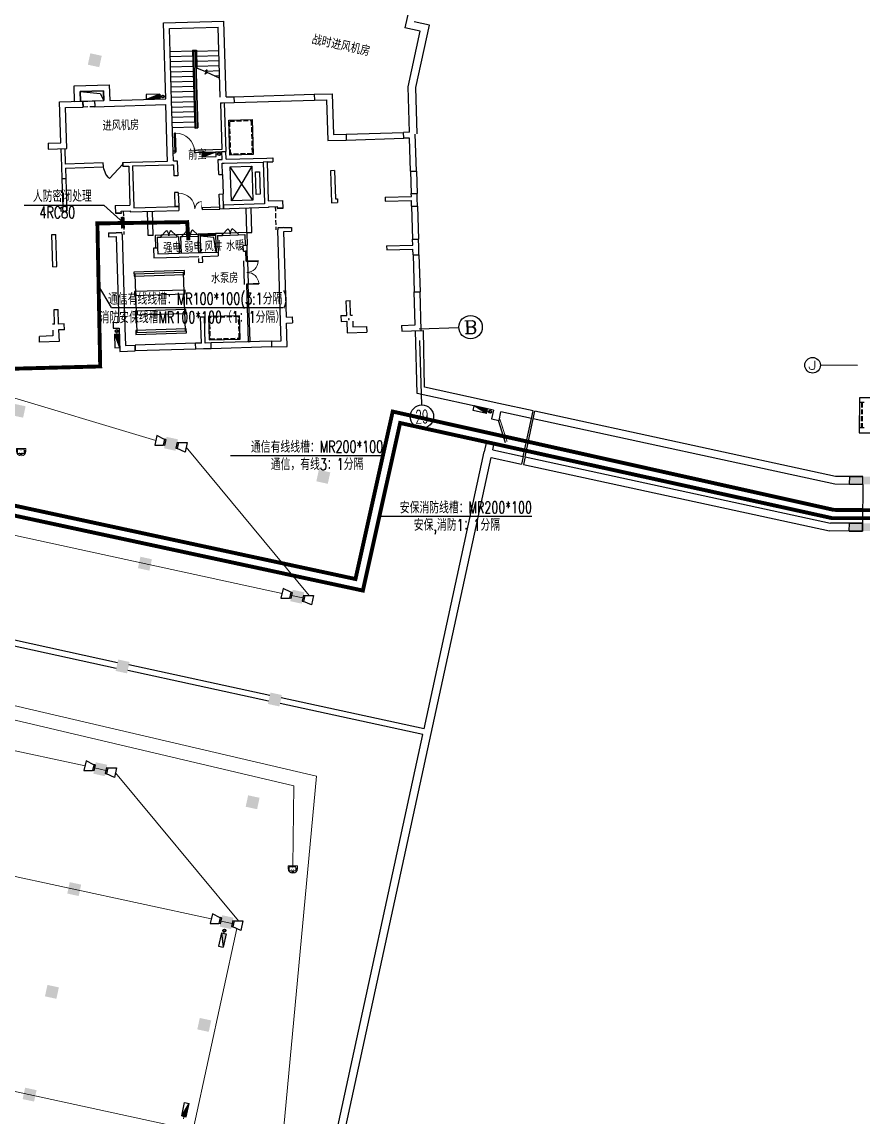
# Model space of a CAD drawing. Extents: x 791398 to 2325386, y -987887 to -518217.
# Drawn here: x 1616881 to 1660049, y -802477 to -746235 of the extents above; entities that cross this region are included whole.
import ezdxf
from ezdxf.enums import TextEntityAlignment as Align

# ---------------------------------------------------------------- set-up
doc = ezdxf.new("R2010")
doc.units = 0
doc.header["$LTSCALE"] = 1000
doc.header["$MEASUREMENT"] = 0
for name, pattern in [('BORDER', [1.75, 0.5, -0.25, 0.5, -0.25, 0, -0.25]), ('DASH', [0.35, 0.25, -0.1]), ('DASHEDX2', [1.5, 1, -0.5])]:
    doc.linetypes.add(name, pattern=pattern)
for name, color, linetype in [('AXIS', 3, 'Continuous'), ('AXIS_TEXT', 7, 'Continuous'), ('COLUMN', 252, 'Continuous'), ('JPS-J', 6, 'Continuous'), ('JPS-X', 1, 'BORDER'), ('JPS-XHS', 7, 'Continuous'), ('LVTRY', 6, 'Continuous'), ('PROMPT', 1, 'Continuous'), ('PS房间字', 3, 'Continuous'), ('RD-equip', 3, 'Continuous'), ('RD-text', 4, 'Continuous'), ('solid', 253, 'Continuous'), ('STAIR', 9, 'Continuous'), ('WALL', 8, 'Continuous'), ('wall-jg', 1, 'Continuous'), ('WINDOW', 8, 'Continuous'), ('ZS封堵', 40, 'Continuous'), ('ZS房间字', 6, 'Continuous')]:
    doc.layers.add(name, color=color, linetype=linetype)
doc.layers.add('RD-line', color=2, linetype='Continuous', lineweight=0)
doc.styles.add('_TCH_AXIS', font='COMPLEX', dxfattribs={"bigfont": 'GBCBIG'})
doc.styles.add('_TCH_DIM', font='SIMPLEX', dxfattribs={"bigfont": 'GBCBIG'})
doc.styles.add('_TEL_DIM', font='SIMPLEX', dxfattribs={"width": 0.8, "height": 3.5, "bigfont": 'HZTXT'})
doc.styles.add('COMPLEX', font='COMPLEX')
doc.styles.add('FS2', font='tjromans.shx', dxfattribs={"width": 0.8, "bigfont": 'tjhztxt.shx'})
doc.styles.add('TEXT', font='tjromans.shx', dxfattribs={"width": 0.8, "height": 400, "bigfont": 'tjhztxt.shx'})
doc.linetypes.add('BRA', pattern='A,2.8,-0.1,["B",_TEL_DIM,S=0.07,R=0,X=0,Y=-0.12],-0.25', length=3.15)
doc.linetypes.add('CCTV', pattern='A,2.8,-0.1,["V",_TEL_DIM,S=0.07,R=0,X=0,Y=-0.12],-0.25', length=3.15)
doc.linetypes.add('TD', pattern='A,2.8,-0.1,["C",_TEL_DIM,S=0.07,R=0,X=0,Y=-0.12],-0.25', length=3.15)

# ---------------------------------------------------------------- blocks, each defined once
blk = doc.blocks.new('DXHS')
at = {"layer": 'JPS-XHS'}
blk.add_hatch(color=256, dxfattribs=at).paths.add_polyline_path([(-350, 240), (-350, 0), (350, 0)])
at = {"layer": 'JPS-XHS', "linetype": 'Continuous'}
for p, q in [((-350, 240), (-350, 0)), ((-350, 240), (350, 240)), ((-350, 0), (350, 0)), ((350, 240), (350, 0))]:
    blk.add_line(p, q, dxfattribs=at)
at = {"layer": 'JPS-XHS'}
blk.add_line((-350, 240), (350, 0), dxfattribs=at)
blk = doc.blocks.new('FF')
at = {"linetype": 'Continuous'}
for radius in [75, 60]:
    blk.add_circle((0, 0), radius, dxfattribs=at)
blk = doc.blocks.new('xxhhsss')
at = {"layer": 'JPS-X', "const_width": 50}
for points in [[(158797, -51737), (158947, -51733)], [(156596, -63929), (156591, -63779)], [(175597, -67892), (175744, -67924)], [(162079, -94715), (162111, -94568)], [(160042, -104096), (160010, -104243)]]:
    blk.add_lwpolyline(points, dxfattribs=at)
at = {"layer": 'JPS-X'}
for p, rotation in [((158947, -51733), 1.736866923990212), ((156591, -63779), 91.73686691712099), ((175744, -67924), 167.7513756287451), ((162111, -94568), 77.75137563667849)]:
    blk.add_blockref('FF', p, dxfattribs=dict(at, rotation=rotation))
at = {"layer": 'JPS-XHS'}
for p, xscale, rotation in [((158451, -51868), -1, 1.736866923990217), ((156726, -64276), -0.9999999999999998, 91.73686691712099), ((162122, -95082), -1, 77.75137563667849)]:
    blk.add_blockref('DXHS', p, dxfattribs=dict(at, xscale=xscale, rotation=rotation))
for p, rotation in [((175280, -67701), 167.7513756287451), ((160234, -103780), 77.75137563667849)]:
    blk.add_blockref('DXHS', p, dxfattribs=dict(at, rotation=rotation))
blk = doc.blocks.new('_FZH')
blk.add_solid([(-0.5, -0.5), (0.5, -0.5), (-0.5, 0.5), (0.5, 0.5)])
blk = doc.blocks.new('_AXISO')
blk.add_circle((0, 0), 0.5)
at = {"layer": 'AXIS_TEXT', "style": 'COMPLEX', "width": 1.041667}
blk.add_attdef('A', text='', height=0.56, dxfattribs=at).set_placement((-0.25, -0.28), (0.25, -0.28), align=Align.FIT)
blk = doc.blocks.new('$DorLib2D$00000002')
for p, q in [((-0.5, 0), (-0.5, 0.4875)), ((-0.475, 0.4875), (-0.5, 0.4875)), ((-0.475, 0), (-0.475, 0.4875)), ((0.475, 0), (0.475, 0.4875)), ((0.475, 0.4875), (0.5, 0.4875)), ((0.5, 0), (0.5, 0.4875)), ((-0.5, 0), (-0.475, 0)), ((0.5, 0), (0.475, 0))]:
    blk.add_line(p, q)
at = {"lineweight": 13}
for centre, start, end in [((-0.4875, 0), 0, 88.53072), ((0.4875, 0), 91.46928, 180)]:
    blk.add_arc(centre, 0.4875, start, end, dxfattribs=at)
blk = doc.blocks.new('$DorLib2D$00000116')
at = {"color": 0}
for p, q in [((-0.5, 0), (-0.146, 0.354)), ((0.5, 0), (0.146, 0.354))]:
    blk.add_line(p, q, dxfattribs=at)
for centre, start, end in [((-0.5, 0), 0, 45), ((0.5, 0), 135, 180)]:
    blk.add_arc(centre, 0.5, start, end, dxfattribs=at)
blk = doc.blocks.new('$WINLIB2D$00000001')
for p, q in [((-0.5, 0.5), (0.5, 0.5)), ((-0.5, 0.5), (-0.5, -0.5)), ((0.5, 0.167), (-0.5, 0.167)), ((0.5, -0.5), (0.5, 0.5)), ((0.5, -0.167), (-0.5, -0.167)), ((-0.5, -0.5), (0.5, -0.5))]:
    blk.add_line(p, q)
blk = doc.blocks.new('$DorLib2D$00000025')
at = {"const_width": 0.02}
for points in [[(0.481, -0.001), (0.481, 0.691)], [(-0.481, 0.001), (-0.481, 0.308)]]:
    blk.add_lwpolyline(points, dxfattribs=at)
at = {"lineweight": 13}
for centre, radius, start, end in [((0.505, -0.002), 0.699, 91.9397, 179.7238), ((-0.501, 0.003), 0.307, 359.7899, 85.7508)]:
    blk.add_arc(centre, radius, start, end, dxfattribs=at)
blk = doc.blocks.new('$DorLib2D$00000001')
for p, q in [((0.45, 0.975), (0.5, 0.975)), ((0.45, 0), (0.45, 0.975)), ((0.5, 0), (0.5, 0.975)), ((0.5, 0), (0.45, 0))]:
    blk.add_line(p, q)
at = {"lineweight": 13}
blk.add_arc((0.475, 0), 0.975, 91.4693, 180, dxfattribs=at)
blk = doc.blocks.new('$DorLib2D$00000114')
at = {"color": 0}
blk.add_line((0.5, 0), (-0.207, 0.707), dxfattribs=at)
blk.add_arc((0.5, 0), 1, 135, 180, dxfattribs=at)
blk = doc.blocks.new('$DorLib2D$00000192')
at = {"color": 0}
blk.add_line((-0.5, 0.125), (0.366, 0.625), dxfattribs=at)
at = {"color": 0, "const_width": 0.0417}
blk.add_lwpolyline([(-0.542, 0.197), (0.324, 0.697)], dxfattribs=at)
blk = doc.blocks.new('dadadadadadadad')
at = {"layer": 'RD-equip'}
for p, q in [((-157, 0), (-157, -70)), ((-157, 0), (157, 0)), ((157, 0), (157, -70)), ((-154, -70), (-253, -500)), ((-253, -500), (248, -500)), ((-157, -70), (157, -70)), ((248, -500), (155, -70))]:
    blk.add_line(p, q, dxfattribs=at)
blk = doc.blocks.new('PCY07')
at = {"color": 0, "lineweight": -2}
for p, q in [((-321, 0), (-321, 182)), ((-321, 182), (321, 182)), ((-249, -161), (-249, 129)), ((-249, 129), (205, 129)), ((205, 129), (205, -161)), ((321, 0), (321, 182)), ((205, -161), (-249, -161))]:
    blk.add_line(p, q, dxfattribs=at)
at = {"color": 0, "lineweight": -2, "const_width": 25}
for points in [[(-34, 48, 1), (-9, 48, 1)], [(-111, -81, 1), (-86, -81, 1)], [(67, -81, -1), (42, -81, -1)]]:
    blk.add_lwpolyline(points, format="xyb", close=True, dxfattribs=at)
at = {"color": 0, "lineweight": -2, "const_width": 80}
blk.add_lwpolyline([(245, 69), (245, -100)], dxfattribs=at)
at = {"color": 0, "lineweight": -2}
blk.add_lwpolyline([(-12, -162, 100, 250, 0), (-12, -272, 250, 250, 0)], format="xyseb", dxfattribs=at)
blk.add_arc((0, 0), 321, 180, 0, dxfattribs=at)

msp = doc.modelspace()

# ---------------------------------------------------------------- hatches: boundary and pattern name
at = {"layer": 'solid'}
h = msp.add_hatch(color=256, dxfattribs=at)
h.paths.add_polyline_path([(1660014, -772385), (1660017, -771985), (1659344, -771980), (1659341, -772380)])
h.paths.add_polyline_path([(1660064, -772385), (1660564, -772388), (1660567, -771988), (1660067, -771985)])
h.paths.add_polyline_path([(1660084, -769585), (1660081, -769985), (1660581, -769989), (1660584, -769589)])
h.paths.add_polyline_path([(1659361, -769580), (1659358, -769980), (1660031, -769985), (1660034, -769585)])

# ---------------------------------------------------------------- linework, layer by layer
for p, q in [((1642604, -768550), (1643029, -766596)), ((1642702, -768572), (1643126, -766617))]:
    msp.add_line(p, q)
at = {"layer": 'AXIS'}
for p, q in [((1637273, -761992), (1639306, -761930)), ((1637291, -762591), (1637392, -765905)), ((1659769, -763883), (1657860, -763869))]:
    msp.add_line(p, q, dxfattribs=at)
msp.add_circle((1657460, -763866), 400, dxfattribs=at)
at = {"layer": 'JPS-J'}
for points in [[(1622628, -759084), (1622634, -759284), (1625233, -759205), (1625227, -759005)], [(1625180, -759107), (1622681, -759183), (1622772, -762181), (1625271, -762106)], [(1622659, -760084), (1622665, -760284), (1625264, -760205), (1625257, -760005)], [(1622689, -761083), (1622695, -761283), (1625294, -761204), (1625288, -761005)], [(1622719, -762083), (1622725, -762283), (1625324, -762204), (1625318, -762004)]]:
    msp.add_lwpolyline(points, close=True, dxfattribs=at)
at = {"layer": 'JPS-X', "const_width": 50}
msp.add_lwpolyline([(1626922, -753021), (1626847, -753024)], dxfattribs=at)
at = {"layer": 'LVTRY'}
msp.add_lwpolyline([(1626849, -758056), (1626728, -757303), (1626024, -757230)], dxfattribs=at)
at = {"layer": 'PROMPT'}
for p, q in [((1633637, -761483), (1633676, -761520)), ((1633638, -761521), (1633675, -761481))]:
    msp.add_line(p, q, dxfattribs=at)
msp.add_lwpolyline([(1633638, -761521), (1633676, -761520), (1633675, -761481), (1633637, -761483)], close=True, dxfattribs=at)
at = {"layer": 'RD-line', "linetype": 'BRA', "ltscale": 0.8}
for p, q in [((1614086, -764830), (1623750, -767723)), ((1625311, -768081), (1631627, -775691)), ((1630230, -775585), (1616158, -772530)), ((1631305, -775819), (1630719, -775691)), ((1606049, -781387), (1620121, -784442)), ((1620610, -784548), (1621196, -784676)), ((1621683, -784792), (1627999, -792401)), ((1626601, -792303), (1612529, -789248)), ((1627676, -792536), (1627089, -792409)), ((1625708, -802955), (1627909, -792797)), ((1610239, -799795), (1624311, -802850))]:
    msp.add_line(p, q, dxfattribs=at)
at = {"layer": 'RD-line', "linetype": 'CCTV'}
for p, q in [((1593367, -775923), (1631999, -784976)), ((1593215, -776622), (1630831, -785460)), ((1631999, -784976), (1629953, -806994)), ((1630831, -785460), (1630789, -789578))]:
    msp.add_line(p, q, dxfattribs=at)
at = {"layer": 'RD-line', "const_width": 200}
for points in [[(1595876, -762301), (1595911, -764584), (1620899, -763928), (1620755, -756583), (1625363, -756517), (1625425, -757448)], [(1622044, -756244), (1622069, -756842)]]:
    msp.add_lwpolyline(points, dxfattribs=at)
at = {"layer": 'RD-line', "color": 2, "const_width": 200}
for points in [[(1594922, -766428), (1633999, -774845), (1635910, -766245), (1658546, -771294)], [(1658546, -771294), (1661836, -771322)]]:
    msp.add_lwpolyline(points, dxfattribs=at)
at = {"layer": 'RD-line', "linetype": 'DASHEDX2', "const_width": 200}
msp.add_lwpolyline([(1595304, -767022), (1634379, -775438), (1636291, -766833), (1658456, -771719), (1661878, -771719)], dxfattribs=at)
at = {"layer": 'RD-text'}
for p, q in [((1616996, -755643), (1621087, -755643)), ((1621087, -755643), (1622101, -756549)), ((1621487, -760905), (1620818, -759779)), ((1621487, -760905), (1630263, -760905)), ((1627591, -768505), (1635407, -768505)), ((1635230, -771625), (1643046, -771625))]:
    msp.add_line(p, q, dxfattribs=at)
at = {"layer": 'solid'}
for p, q in [((1659358, -769980), (1659361, -769580)), ((1659341, -772380), (1659344, -771980))]:
    msp.add_line(p, q, dxfattribs=at)
at = {"layer": 'STAIR'}
for p, q in [((1625636, -747738), (1624486, -747773)), ((1625644, -747998), (1624494, -748033)), ((1625634, -747688), (1625834, -747682)), ((1625634, -747688), (1625756, -751686)), ((1625686, -747736), (1625786, -747733)), ((1625686, -747736), (1625806, -751685)), ((1625786, -747733), (1625812, -748589)), ((1625834, -747682), (1625862, -748610)), ((1625836, -747732), (1626985, -747697)), ((1625844, -747992), (1626993, -747957)), ((1625652, -748258), (1624502, -748292)), ((1625659, -748518), (1624510, -748552)), ((1625851, -748252), (1627001, -748217)), ((1625859, -748511), (1627009, -748477)), ((1625667, -748777), (1624518, -748812)), ((1625675, -749037), (1624526, -749072)), ((1626278, -748777), (1625812, -748588)), ((1626383, -748693), (1626278, -748777)), ((1626283, -748911), (1626383, -748693)), ((1626388, -748827), (1626283, -748911)), ((1626354, -748757), (1627017, -748736)), ((1627028, -749123), (1626388, -748827)), ((1626771, -749004), (1627025, -748996)), ((1625683, -749297), (1624534, -749332)), ((1625691, -749557), (1624542, -749592)), ((1625699, -749817), (1624549, -749852)), ((1625707, -750077), (1624557, -750112)), ((1625715, -750337), (1624565, -750372)), ((1625723, -750597), (1624573, -750631)), ((1625730, -750856), (1624581, -750891)), ((1625738, -751116), (1624589, -751151)), ((1625746, -751376), (1624597, -751411)), ((1625754, -751636), (1624605, -751671)), ((1625806, -751685), (1625756, -751686)), ((1627178, -754069), (1627209, -755069)), ((1628729, -755398), (1627577, -753682)), ((1628676, -753648), (1627630, -755431)), ((1628420, -757058), (1628382, -755808)), ((1623622, -757203), (1623584, -755954)), ((1624821, -757167), (1624022, -757191)), ((1624025, -757291), (1624824, -757267)), ((1625121, -757158), (1625921, -757134)), ((1625124, -757258), (1625924, -757234)), ((1627970, -757071), (1627170, -757096)), ((1627173, -757196), (1627973, -757171)), ((1628300, -759713), (1628264, -758513)), ((1628464, -758507), (1628500, -759707)), ((1660031, -769985), (1660017, -771985))]:
    msp.add_line(p, q, dxfattribs=at)
for points in [[(1619871, -749814), (1620896, -749914), (1621086, -750277)], [(1628420, -757058), (1628679, -757050), (1628642, -755800)], [(1623622, -757203), (1623362, -757211), (1623324, -755962)]]:
    msp.add_lwpolyline(points, dxfattribs=at)
at = {"layer": 'STAIR', "linetype": 'DASH'}
for points in [[(1620011, -750310), (1620611, -750291), (1620620, -750591), (1620020, -750609)], [(1627546, -751332), (1628645, -751298), (1628697, -752998), (1627597, -753031)], [(1626501, -761418), (1626534, -762517), (1628034, -762472), (1628000, -761372)]]:
    msp.add_lwpolyline(points, close=True, dxfattribs=at)
at = {"layer": 'STAIR'}
for points in [[(1627494, -751283), (1628694, -751247), (1628748, -753046), (1627549, -753082)], [(1627630, -755431), (1627577, -753682), (1628676, -753648), (1628729, -755398)], [(1628907, -755092), (1628872, -753943), (1629072, -753937), (1629106, -755086)], [(1626449, -761369), (1626486, -762569), (1628085, -762520), (1628049, -761321)]]:
    msp.add_lwpolyline(points, close=True, dxfattribs=at)
at = {"layer": 'WALL'}
for p, q in [((1636801, -745320), (1636536, -746541)), ((1624141, -746283), (1627240, -746189)), ((1624259, -750181), (1624141, -746283)), ((1627358, -750087), (1627240, -746189)), ((1637793, -746405), (1637011, -746235)), ((1624450, -746573), (1626949, -746498)), ((1624562, -750272), (1624450, -746573)), ((1627058, -750096), (1626949, -746498)), ((1637317, -746711), (1636536, -746541)), ((1636696, -749571), (1637317, -746711)), ((1637098, -749608), (1637793, -746405)), ((1625686, -747736), (1625786, -747733)), ((1625786, -747733), (1625686, -747736)), ((1625806, -751685), (1625686, -747736)), ((1625686, -747736), (1625806, -751685)), ((1625905, -751682), (1625786, -747733)), ((1625786, -747733), (1625905, -751682)), ((1619562, -749523), (1621361, -749468)), ((1619586, -750322), (1619562, -749523)), ((1621361, -749468), (1621386, -750268)), ((1636767, -751902), (1636696, -749571)), ((1637170, -751990), (1637098, -749608)), ((1619871, -749814), (1621071, -749777)), ((1619886, -750313), (1619871, -749814)), ((1621071, -749777), (1621086, -750277)), ((1621386, -750268), (1624259, -750181)), ((1627058, -750096), (1627058, -750096)), ((1627358, -750087), (1627758, -750075)), ((1627758, -750075), (1631881, -749950)), ((1627758, -750075), (1627767, -750374)), ((1627767, -750374), (1631890, -750249)), ((1631881, -749950), (1632805, -749922)), ((1631881, -749950), (1631890, -750249)), ((1631890, -750249), (1632515, -750231)), ((1632515, -750231), (1632578, -752330)), ((1632805, -749922), (1632869, -752021)), ((1618812, -750346), (1620011, -750310)), ((1618875, -752445), (1618812, -750346)), ((1619121, -750637), (1620020, -750609)), ((1619184, -752736), (1619121, -750637)), ((1619586, -750322), (1619886, -750313)), ((1620011, -750310), (1620020, -750609)), ((1620611, -750291), (1621086, -750277)), ((1620611, -750291), (1620620, -750591)), ((1620620, -750591), (1621095, -750577)), ((1621095, -750577), (1624268, -750481)), ((1624343, -752929), (1624268, -750481)), ((1624642, -752920), (1624562, -750272)), ((1627067, -750396), (1627167, -750393)), ((1627067, -750396), (1627140, -752795)), ((1627067, -750396), (1627067, -750396)), ((1627167, -750393), (1627767, -750374)), ((1627267, -750390), (1627343, -752889)), ((1627367, -750387), (1627367, -750387)), ((1625806, -751685), (1625905, -751682)), ((1625905, -751682), (1625806, -751685)), ((1633519, -752001), (1636467, -751911)), ((1636767, -751902), (1636467, -751911)), ((1636476, -752211), (1636467, -751911)), ((1618226, -752465), (1618875, -752445)), ((1618226, -752465), (1618235, -752765)), ((1619175, -752436), (1619175, -752436)), ((1632578, -752330), (1633528, -752301)), ((1632869, -752021), (1633519, -752001)), ((1633519, -752001), (1633528, -752301)), ((1633528, -752301), (1636476, -752211)), ((1636776, -752202), (1636476, -752211)), ((1636828, -753901), (1636776, -752202)), ((1637128, -753892), (1637070, -751993)), ((1618235, -752765), (1619184, -752736)), ((1618884, -752745), (1618912, -753644)), ((1618884, -752745), (1618884, -752745)), ((1619084, -752739), (1619109, -753538)), ((1619184, -752736), (1619184, -752736)), ((1619184, -752736), (1619184, -752736)), ((1624356, -753379), (1624343, -752929)), ((1624741, -752867), (1624641, -752870)), ((1624656, -753370), (1624642, -752920)), ((1624644, -752970), (1624744, -752967)), ((1624744, -752967), (1624741, -752867)), ((1627140, -752795), (1625740, -752837)), ((1625740, -752837), (1625743, -752937)), ((1625743, -752937), (1627343, -752889)), ((1627143, -752895), (1627343, -752889)), ((1627155, -753294), (1627143, -752895)), ((1627355, -753288), (1627343, -752889)), ((1621058, -753479), (1619109, -753538)), ((1621064, -753679), (1621058, -753479)), ((1622057, -753449), (1622457, -753437)), ((1622057, -753449), (1622063, -753649)), ((1622063, -753649), (1622057, -753449)), ((1622457, -753437), (1624356, -753379)), ((1622563, -753634), (1624562, -753573)), ((1622563, -753634), (1622627, -755733)), ((1624562, -753573), (1624662, -753570)), ((1624656, -753370), (1624856, -753364)), ((1624662, -753570), (1624680, -754145)), ((1624856, -753364), (1624879, -754139)), ((1626955, -753300), (1627155, -753294)), ((1626979, -754075), (1626955, -753300)), ((1627161, -753494), (1627261, -753491)), ((1627178, -754069), (1627161, -753494)), ((1627261, -753491), (1629260, -753431)), ((1627355, -753288), (1629454, -753225)), ((1629460, -753425), (1629260, -753431)), ((1629260, -753431), (1629260, -753431)), ((1629260, -753431), (1629324, -755530)), ((1629454, -753225), (1629754, -753216)), ((1629454, -753225), (1629754, -753216)), ((1629460, -753425), (1629760, -753415)), ((1629460, -753425), (1629760, -753415)), ((1629460, -753425), (1629460, -753425)), ((1629460, -753425), (1629521, -755424)), ((1629754, -753216), (1629760, -753415)), ((1629754, -753216), (1629760, -753415)), ((1618912, -753644), (1618931, -754294)), ((1619115, -753738), (1621064, -753679)), ((1619115, -753738), (1619131, -754288)), ((1622063, -753649), (1622363, -753640)), ((1622363, -753640), (1622424, -755639)), ((1624879, -754139), (1624680, -754145)), ((1626979, -754075), (1627178, -754069)), ((1632925, -753870), (1632725, -753876)), ((1632725, -753876), (1632775, -755525)), ((1632925, -753870), (1632969, -755319)), ((1636828, -753901), (1637128, -753892)), ((1636828, -753901), (1636863, -755051)), ((1637128, -753892), (1637163, -755042)), ((1619131, -754288), (1618931, -754294)), ((1618931, -754294), (1618975, -755743)), ((1619131, -754288), (1619181, -755937)), ((1624905, -754988), (1624705, -754994)), ((1624705, -754994), (1624727, -755719)), ((1624905, -754988), (1624927, -755713)), ((1627009, -755075), (1627209, -755069)), ((1627031, -755799), (1627009, -755075)), ((1627231, -755793), (1627209, -755069)), ((1632969, -755319), (1633069, -755316)), ((1633069, -755316), (1633075, -755516)), ((1635518, -755242), (1636867, -755201)), ((1635518, -755242), (1635524, -755442)), ((1636863, -755051), (1637163, -755042)), ((1636867, -755201), (1636863, -755051)), ((1637170, -755292), (1637163, -755042)), ((1637182, -755692), (1637170, -755292)), ((1618875, -755746), (1618975, -755743)), ((1618875, -755746), (1618882, -755946)), ((1621674, -755662), (1622424, -755639)), ((1621674, -755662), (1621686, -756061)), ((1622627, -755733), (1622628, -755783)), ((1622628, -755783), (1624927, -755713)), ((1624927, -755713), (1624727, -755719)), ((1624927, -755713), (1624933, -755913)), ((1624930, -755813), (1624933, -755913)), ((1627029, -755749), (1626130, -755777)), ((1626130, -755777), (1626133, -755877)), ((1626133, -755877), (1627032, -755849)), ((1627032, -755849), (1627031, -755799)), ((1629531, -755773), (1627032, -755849)), ((1629325, -755580), (1627226, -755643)), ((1627226, -755643), (1627231, -755793)), ((1629324, -755530), (1629325, -755580)), ((1629521, -755424), (1630270, -755401)), ((1629530, -755724), (1629979, -755710)), ((1629530, -755724), (1629531, -755773)), ((1629979, -755710), (1629982, -755810)), ((1629982, -755810), (1630282, -755801)), ((1630282, -755801), (1630270, -755401)), ((1632775, -755525), (1633075, -755516)), ((1635524, -755442), (1636873, -755401)), ((1636882, -755701), (1636873, -755401)), ((1636882, -755701), (1637182, -755692)), ((1636882, -755701), (1636934, -757400)), ((1637182, -755692), (1637234, -757391)), ((1618882, -755946), (1619181, -755937)), ((1621686, -756061), (1621986, -756052)), ((1621983, -755952), (1622433, -755939)), ((1621986, -756052), (1621983, -755952)), ((1622433, -755939), (1622434, -755989)), ((1622434, -755989), (1624933, -755913)), ((1630313, -756800), (1630013, -756809)), ((1630013, -756809), (1630016, -756909)), ((1630158, -761607), (1630016, -756909)), ((1630313, -756800), (1630712, -756788)), ((1630319, -757000), (1630719, -756988)), ((1630452, -761398), (1630319, -757000)), ((1630712, -756788), (1630719, -756988)), ((1618418, -757161), (1618618, -757155)), ((1618468, -758810), (1618418, -757161)), ((1618668, -758804), (1618618, -757155)), ((1621317, -757073), (1621717, -757061)), ((1621317, -757073), (1621323, -757273)), ((1621323, -757273), (1621723, -757261)), ((1622016, -757052), (1621717, -757061)), ((1621723, -757261), (1621856, -761659)), ((1622019, -757152), (1622016, -757052)), ((1622019, -757152), (1622165, -761950)), ((1624022, -757191), (1623722, -757200)), ((1623722, -757200), (1623741, -757850)), ((1623825, -757297), (1624025, -757291)), ((1623825, -757297), (1623841, -757847)), ((1624025, -757291), (1624022, -757191)), ((1624921, -757164), (1624821, -757167)), ((1624821, -757167), (1624824, -757267)), ((1624824, -757267), (1624924, -757264)), ((1625121, -757158), (1624921, -757164)), ((1624924, -757264), (1624950, -758113)), ((1625024, -757261), (1625124, -757258)), ((1625024, -757261), (1625050, -758110)), ((1625124, -757258), (1625121, -757158)), ((1626021, -757131), (1625921, -757134)), ((1625921, -757134), (1625924, -757234)), ((1625924, -757234), (1625950, -758083)), ((1626024, -757230), (1626021, -757131)), ((1626024, -757230), (1626049, -758080)), ((1627170, -757096), (1626820, -757106)), ((1626820, -757106), (1626823, -757206)), ((1626823, -757206), (1626849, -758056)), ((1626923, -757203), (1627173, -757196)), ((1626923, -757203), (1626949, -758053)), ((1627173, -757196), (1627170, -757096)), ((1628420, -757058), (1627970, -757071)), ((1627970, -757071), (1627973, -757171)), ((1627973, -757171), (1628323, -757161)), ((1628323, -757161), (1628339, -757711)), ((1628420, -757058), (1628439, -757707)), ((1636934, -757400), (1637234, -757391)), ((1636943, -757700), (1636934, -757400)), ((1637246, -757791), (1637234, -757391)), ((1623841, -757847), (1623641, -757853)), ((1623641, -757853), (1623657, -758353)), ((1623841, -757847), (1623741, -757850)), ((1623841, -757847), (1623850, -758147)), ((1623850, -758147), (1624950, -758113)), ((1624950, -758113), (1625950, -758083)), ((1625950, -758083), (1626149, -758077)), ((1626149, -758077), (1626949, -758053)), ((1626949, -758053), (1626955, -758253)), ((1628239, -757714), (1628439, -757707)), ((1628248, -758013), (1628239, -757714)), ((1628248, -758013), (1628448, -758007)), ((1628439, -757707), (1628339, -757711)), ((1628448, -758007), (1628348, -758010)), ((1628348, -758010), (1628364, -758510)), ((1628448, -758007), (1628439, -757707)), ((1628464, -758507), (1628448, -758007)), ((1635594, -757741), (1636943, -757700)), ((1635594, -757741), (1635600, -757941)), ((1635600, -757941), (1636949, -757900)), ((1636958, -758200), (1636949, -757900)), ((1637258, -758190), (1637246, -757791)), ((1623657, -758353), (1624956, -758313)), ((1624956, -758313), (1625956, -758283)), ((1625959, -758383), (1625959, -758383)), ((1625965, -758583), (1625959, -758383)), ((1625965, -758583), (1626165, -758577)), ((1626155, -758277), (1626955, -758253)), ((1626165, -758577), (1626155, -758277)), ((1628364, -758510), (1628464, -758507)), ((1636958, -758200), (1637258, -758190)), ((1636958, -758200), (1637016, -760099)), ((1637258, -758190), (1637316, -760090)), ((1618468, -758810), (1618668, -758804)), ((1628500, -759707), (1628400, -759710)), ((1628400, -759710), (1628489, -762658)), ((1628589, -762655), (1628500, -759707)), ((1637016, -760099), (1637316, -760090)), ((1637067, -761798), (1637016, -760099)), ((1637376, -762089), (1637316, -760090)), ((1633528, -760555), (1633728, -760548)), ((1633551, -761304), (1633528, -760555)), ((1633751, -761298), (1633728, -760548)), ((1618535, -761009), (1618735, -761003)), ((1618558, -761759), (1618535, -761009)), ((1618757, -761753), (1618735, -761003)), ((1626050, -761382), (1626249, -761376)), ((1626090, -762731), (1626050, -761382)), ((1626290, -762725), (1626249, -761376)), ((1630452, -761398), (1630752, -761389)), ((1630752, -761389), (1630761, -761689)), ((1633251, -761313), (1633551, -761304)), ((1633251, -761313), (1633260, -761613)), ((1633751, -761298), (1633851, -761295)), ((1618558, -761759), (1618458, -761762)), ((1618467, -762062), (1618467, -762062)), ((1618467, -762062), (1618476, -762362)), ((1619057, -761744), (1618757, -761753)), ((1619066, -762044), (1618767, -762053)), ((1618767, -762053), (1618785, -762652)), ((1619066, -762044), (1619057, -761744)), ((1621556, -761668), (1621856, -761659)), ((1621556, -761668), (1621565, -761968)), ((1621565, -761968), (1621865, -761959)), ((1621865, -761959), (1621901, -763158)), ((1622165, -761950), (1622192, -762849)), ((1630189, -762607), (1630158, -761607)), ((1630461, -761698), (1630761, -761689)), ((1630498, -762897), (1630461, -761698)), ((1633260, -761613), (1633560, -761604)), ((1633560, -761604), (1633578, -762204)), ((1633860, -761595), (1633860, -761595)), ((1633860, -761595), (1633869, -761895)), ((1633869, -761895), (1634568, -761874)), ((1634568, -761874), (1634577, -762173)), ((1636368, -761819), (1637067, -761798)), ((1636368, -761819), (1636377, -762119)), ((1618476, -762362), (1617776, -762383)), ((1617785, -762683), (1617776, -762383)), ((1629689, -762622), (1626590, -762716)), ((1629689, -762622), (1630189, -762607)), ((1629689, -762622), (1629698, -762922)), ((1633578, -762204), (1634577, -762173)), ((1636377, -762119), (1637376, -762089)), ((1637085, -762096), (1637485, -762087)), ((1637157, -765321), (1637085, -762096)), ((1637550, -764997), (1637485, -762087)), ((1618785, -762652), (1617785, -762683)), ((1621901, -763158), (1622701, -763134)), ((1622192, -762849), (1622692, -762834)), ((1625791, -762740), (1622692, -762834)), ((1622701, -763134), (1622692, -762834)), ((1622692, -762834), (1622701, -763134)), ((1625800, -763040), (1622701, -763134)), ((1626090, -762731), (1625791, -762740)), ((1625800, -763040), (1625791, -762740)), ((1626200, -763028), (1625800, -763040)), ((1626599, -763016), (1626200, -763028)), ((1626590, -762716), (1626290, -762725)), ((1626599, -763016), (1626590, -762716)), ((1629698, -762922), (1626599, -763016)), ((1628489, -762658), (1628589, -762655)), ((1629698, -762922), (1630498, -762897)), ((1641074, -766172), (1637157, -765321)), ((1641355, -765823), (1637550, -764997)), ((1643114, -766205), (1641355, -765823)), ((1641074, -766172), (1640979, -766611)), ((1641370, -766696), (1641465, -766256)), ((1643029, -766596), (1641465, -766256)), ((1643029, -766596), (1643114, -766205)), ((1643126, -766617), (1643211, -766226)), ((1658636, -769575), (1643211, -766226)), ((1640979, -766611), (1641370, -766696)), ((1658592, -769974), (1643126, -766617)), ((1640724, -767784), (1640608, -768321)), ((1641115, -767869), (1640724, -767784)), ((1641041, -768211), (1641115, -767869)), ((1641041, -768211), (1642604, -768550)), ((1637521, -782540), (1640608, -768321)), ((1637880, -782772), (1640956, -768602)), ((1640956, -768602), (1642520, -768941)), ((1642604, -768550), (1642520, -768941)), ((1642702, -768572), (1642617, -768962)), ((1642702, -768572), (1658370, -771973)), ((1642617, -768962), (1658326, -772373)), ((1660034, -769585), (1658636, -769575)), ((1660031, -769985), (1660034, -769585)), ((1660031, -769985), (1658592, -769974)), ((1660017, -771985), (1658370, -771973)), ((1660014, -772385), (1660017, -771985)), ((1660014, -772385), (1658326, -772373)), ((1614556, -777555), (1621787, -779125)), ((1614492, -777848), (1621724, -779418)), ((1629605, -780822), (1622374, -779252)), ((1629541, -781115), (1622310, -779545)), ((1637521, -782540), (1630191, -780949)), ((1637457, -782833), (1630128, -781242)), ((1632673, -804870), (1637457, -782833)), ((1633149, -804564), (1637880, -782772))]:
    msp.add_line(p, q, dxfattribs=at)
msp.add_lwpolyline([(1619886, -750313), (1621086, -750277), (1621071, -749777), (1619871, -749814)], close=True, dxfattribs=at)
msp.add_lwpolyline([(1660613, -765539), (1659863, -765533), (1659850, -767333), (1660600, -767339)], dxfattribs=at)
at = {"layer": 'wall-jg'}
for p, q in [((1659361, -769580), (1660034, -769585)), ((1660031, -769985), (1660034, -769585)), ((1659358, -769980), (1660031, -769985)), ((1659344, -771980), (1660017, -771985)), ((1660017, -771985), (1660014, -772385)), ((1659341, -772380), (1660014, -772385))]:
    msp.add_line(p, q, dxfattribs=at)
at = {"layer": 'WINDOW', "linetype": 'DASH'}
for p, q in [((1630282, -755801), (1629982, -755810)), ((1621986, -756052), (1621686, -756061)), ((1630013, -756809), (1630313, -756800)), ((1621717, -757061), (1622016, -757052)), ((1660111, -765785), (1659861, -765783)), ((1659964, -765784), (1659955, -767084)), ((1660006, -765784), (1659996, -767084)), ((1660102, -767085), (1659852, -767083))]:
    msp.add_line(p, q, dxfattribs=at)
at = {"layer": 'ZS封堵', "linetype": 'DASH'}
for points in [[(1629879, -755713), (1629916, -756912)], [(1622083, -755949), (1622119, -757149)]]:
    msp.add_lwpolyline(points, dxfattribs=at)

# ---------------------------------------------------------------- block references
at = {"layer": 'AXIS'}
ref = msp.add_blockref('_AXISO', (1639906, -761912), dxfattribs=dict(at, xscale=1200, yscale=1200, zscale=1200))
ref.add_attrib('A', 'B', dxfattribs={"layer": 'AXIS_TEXT', "height": 679, "rotation": 1.7369, "style": '_TCH_AXIS', "width": 1.235294}).set_placement((1639577, -762261), (1640256, -762241), align=Align.FIT)
ref = msp.add_blockref('_AXISO', (1637410, -766505), dxfattribs=dict(at, xscale=1200, yscale=1200, zscale=1200))
ref.add_attrib('A', '29', dxfattribs={"layer": 'AXIS_TEXT', "height": 678.8, "rotation": 1.7369, "style": '_TCH_AXIS', "width": 0.617647}).set_placement((1637081, -766854), (1637760, -766834), align=Align.FIT)
at = {"layer": 'COLUMN'}
for p, xscale, yscale, zscale, rotation in [((1620621, -748204), 599.9999999999193, 600.0000000000331, 600.0000000000331, 347.7513756325794), ((1616713, -766204), 599.9999999999193, 600.0000000000331, 600.0000000000331, 347.7513756325794), ((1624531, -767901), 599.9999999999193, 599.9999999999687, 599.9999999999687, 347.7513756325794), ((1632349, -769598), 600.0000000001469, 600.0000000000331, 600.0000000000331, 347.7513756325841), ((1623194, -774058), 599.9999999999193, 600.0000000000824, 600.0000000000824, 347.7513756325794), ((1631012, -775755), 599.9999999999193, 599.9999999999193, 599.9999999999193, 347.7513756325794), ((1622049, -779335), 599.9999999999193, 599.9999999999836, 599.9999999999836, 347.7513756325794), ((1629866, -781032), 600.0000000001221, 599.9999999999193, 599.9999999999193, 347.751375632595), ((1620903, -784612), 599.9999999999193, 600.0000000000331, 600.0000000000331, 347.7513756325794), ((1628721, -786309), 599.9999999999193, 599.9999999999193, 599.9999999999193, 347.7513756325794), ((1619566, -790768), 600.0000000001469, 600.0000000000331, 600.0000000000331, 347.7513756325841), ((1627384, -792466), 600.0000000001469, 599.9999999999836, 599.9999999999836, 347.7513756325841), ((1618421, -796046), 600.0000000001716, 600.0000000000331, 600.0000000000331, 347.7513756325733), ((1626239, -797743), 600.0000000001716, 600.0000000000331, 600.0000000000331, 347.7513756325733), ((1617275, -801323), 599.9999999999687, 600.0000000000824, 600.0000000000824, 347.7513756325577)]:
    msp.add_blockref('_FZH', p, dxfattribs=dict(at, xscale=xscale, yscale=yscale, zscale=zscale, rotation=rotation))
at = {"layer": 'JPS-X', "rotation": 1.736866923990212}
msp.add_blockref('FF', (1626997, -753019), dxfattribs=at)
at = {"layer": 'JPS-XHS'}
msp.add_blockref('xxhhsss', (1465159, -698333), dxfattribs=at)
at = {"layer": 'JPS-XHS', "xscale": -1, "rotation": 181.7368669239902}
msp.add_blockref('DXHS', (1626493, -752914), dxfattribs=at)
at = {"layer": 'RD-equip', "color": 3, "lineweight": 0, "xscale": 0.7475813101045787, "yscale": 0.7475813099881634, "zscale": 0.74758131}
for p in [(1616845, -768273), (1630789, -789714)]:
    msp.add_blockref('PCY07', p, dxfattribs=at)
at = {"layer": 'RD-line', "color": 1, "rotation": 257.094697204239}
for p in [(1624238, -767838), (1630719, -775691), (1620610, -784548), (1627091, -792402)]:
    msp.add_blockref('dadadadadadadad', p, dxfattribs=at)
at = {"layer": 'RD-line', "color": 1, "xscale": -1, "rotation": 77.094697204239}
for p in [(1624822, -767972), (1631304, -775825), (1621195, -784682), (1627676, -792536)]:
    msp.add_blockref('dadadadadadadad', p, dxfattribs=at)
at = {"layer": 'WINDOW'}
for name, p, xscale, yscale, zscale, rotation in [('$DorLib2D$00000001', (1625242, -752902), 1000, -1000, 1000, 181.7368669198341), ('$DorLib2D$00000114', (1621561, -753564), 1000, -1000, 1000, 1.736866916004943), ('$DorLib2D$00000025', (1625531, -755845), 1200, -1200, 1200, 181.7368669198374), ('$DorLib2D$00000116', (1624423, -757229), 800, -800, 800, 181.7368669198436), ('$DorLib2D$00000116', (1625522, -757196), -800, -800, -800, 181.7368669198357), ('$DorLib2D$00000116', (1627571, -757134), 800, -800, 800, 181.7368669198463), ('$WINLIB2D$00000001', (1626422, -757168), 800, 100, 800, 181.7368669198161), ('$DorLib2D$00000002', (1628432, -759108), -1200, 1200, -1200, 271.7368669198565), ('$DorLib2D$00000192', (1641047, -767240), -1200, -1200, -1200, 77.75137563248717)]:
    msp.add_blockref(name, p, dxfattribs=dict(at, xscale=xscale, yscale=yscale, zscale=zscale, rotation=rotation))

# ---------------------------------------------------------------- texts
at = {"layer": 'AXIS_TEXT', "style": '_TCH_AXIS', "width": 1.909091}
msp.add_text('J', height=453, dxfattribs=at).set_placement((1657234, -764093), (1657687, -764093), align=Align.FIT)
at = {"layer": 'PS房间字', "style": 'TEXT', "width": 0.8}
for s, p in [('进风机房', (1621031, -751824)), ('前室', (1625421, -753312)), ('弱电', (1625221, -758056)), ('风井', (1626255, -758025)), ('水暖', (1627362, -757991)), ('强电', (1624142, -758089)), ('水泵房', (1626590, -759665))]:
    msp.add_text(s, height=450, rotation=1.7369, dxfattribs=at).set_placement(p)
at = {"layer": 'RD-text', "linetype": 'TD', "style": 'FS2', "width": 0.7}
for s, p in [('人防密闭处理', (1618957, -755482)), ('4RC80', (1618699, -756317)), ('通信有线线槽：MR100*100(3:1分隔)', (1625901, -760754)), ('消防安保线槽MR100*100（1：1分隔）', (1625629, -761701)), ('通信有线线槽：MR200*100', (1632030, -768354)), ('通信，有线3：1分隔', (1632030, -769249)), ('安保消防线槽：MR200*100', (1639668, -771473)), ('安保,消防1：1分隔', (1639207, -772366))]:
    msp.add_text(s, height=600, rotation=0.1611, dxfattribs=at).set_placement(p, align=Align.CENTER)
at = {"layer": 'ZS房间字', "style": '_TCH_DIM'}
msp.add_text('战时进风机房', height=506.4, rotation=347.7514, dxfattribs=at).set_placement((1631718, -747364))

doc.saveas('drawing.dxf')
